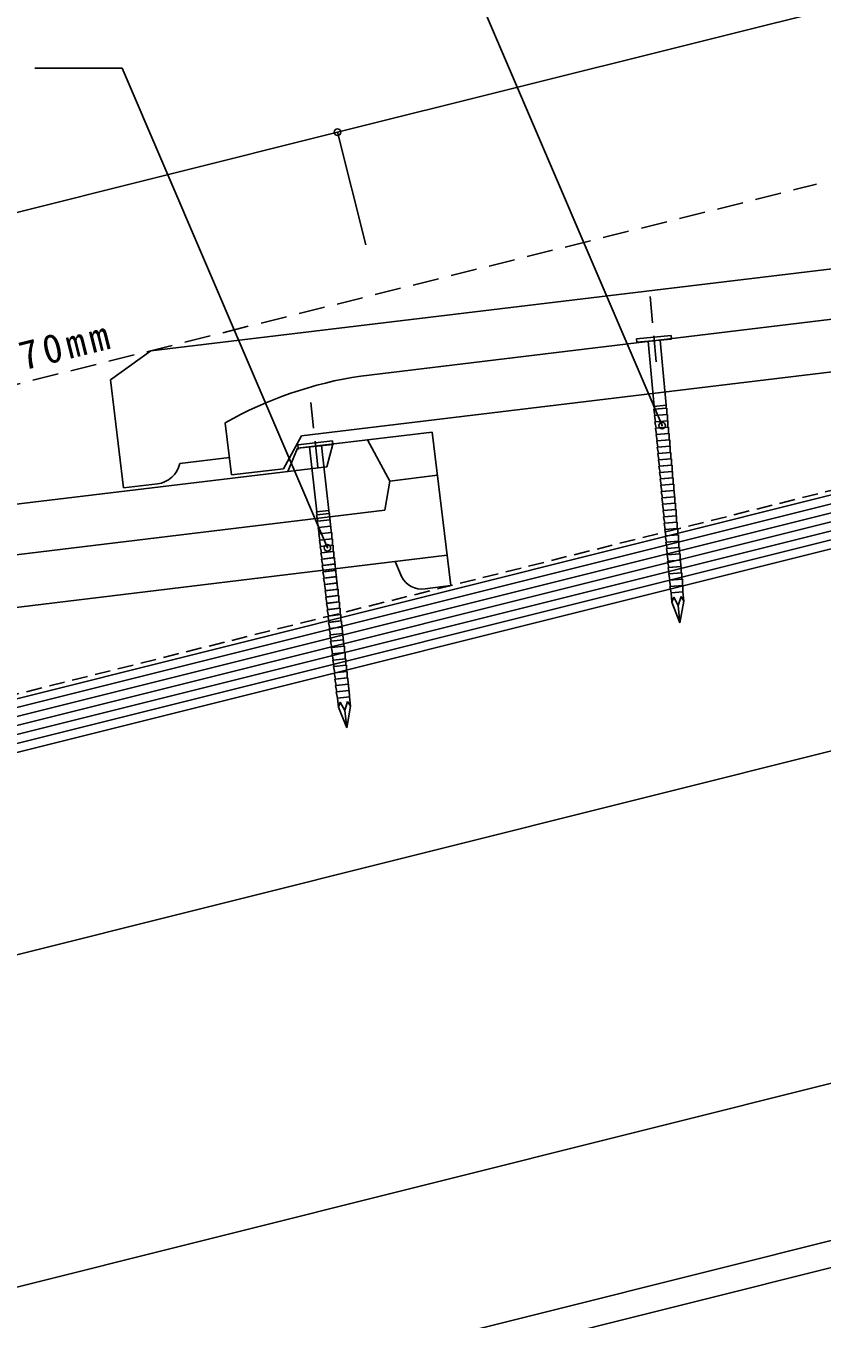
# Model space of a CAD drawing. Units: millimetres, scale not verified. Extents: x -601 to 601, y -426 to 425.
# Drawn here: x 69.2 to 252, y -51.3 to 245.5 of the extents above; entities that cross this region are included whole.
import ezdxf

# ---------------------------------------------------------------- set-up
doc = ezdxf.new("R2010")
doc.units = ezdxf.units.MM
doc.header["$LTSCALE"] = 3
doc.header["$PDMODE"] = 32
doc.header["$PDSIZE"] = 1.5
doc.linetypes.add('DASHED1', pattern=[1.8, 1.2, -0.6])
doc.linetypes.add('DASHED2', pattern=[3, 2, -1])
for name, color, linetype in [('0-1_野地板', 7, 'Continuous'), ('0-2_瓦', 7, 'Continuous'), ('0-3_釘', 4, 'Continuous'), ('0-7_文字', 7, 'Continuous'), ('0-8_寸法', 7, 'Continuous')]:
    doc.layers.add(name, color=color, linetype=linetype)
doc.styles.add('ＭＳ ゴシック', font='')
doc.styles.get('ＭＳ ゴシック').set_extended_font_data('MS Gothic')

msp = doc.modelspace()

# ---------------------------------------------------------------- linework, layer by layer
at = {"layer": '0-1_野地板', "color": 3, "linetype": 'DASHED1'}
msp.add_line((-318.351, -4.236), (500.127, 200.382), dxfattribs=at)
at = {"layer": '0-1_野地板'}
for p, q in [((-318.108, -5.206), (499.991, 199.318)), ((-315.198, -16.848), (498.364, 186.541)), ((-233.463, -42.799), (492.261, 138.631)), ((-215.516, -114.59), (482.224, 59.844)), ((-245.833, -158.246), (478.118, 22.74)), ((-244.378, -164.067), (476.663, 16.192))]:
    msp.add_line(p, q, dxfattribs=at)
at = {"layer": '0-1_野地板', "color": 4}
for p, q in [((-230.31, 14.682), (499.72, 197.188)), ((-229.825, 12.741), (499.449, 195.059)), ((-229.34, 10.801), (499.178, 192.93)), ((-228.855, 8.861), (498.906, 190.8)), ((-228.37, 6.921), (498.635, 188.671))]:
    msp.add_line(p, q, dxfattribs=at)
at = {"layer": '0-2_瓦'}
for p, q in [((380.792, 204.96), (97.833, 170.908)), ((394.08, 194.976), (146.063, 165.129)), ((408.42, 184.615), (132.412, 151.399)), ((213.438, 172.778), (213.383, 173.23)), ((97.833, 170.908), (88.562, 164.252)), ((88.562, 164.252), (91.548, 139.442)), ((114.93, 154.382), (114.936, 154.332)), ((114.936, 154.332), (116.37, 142.418)), ((132.412, 151.399), (128.284, 143.852)), ((162.46, 152.275), (131.51, 148.533)), ((162.46, 152.275), (166.721, 117.031)), ((129.306, 143.23), (131.51, 148.533)), ((131.684, 148.554), (131.72, 148.257)), ((139.626, 149.514), (138.241, 144.31)), ((152.74, 141.027), (147.569, 150.475)), ((115.892, 146.39), (104.488, 145.017)), ((138.241, 144.31), (-144.699, 110.105)), ((128.284, 143.852), (116.37, 142.418)), ((99.349, 140.381), (91.548, 139.442)), ((151.535, 134.334), (-96.466, 104.353)), ((165.881, 123.981), (-110.11, 90.616)), ((153.967, 122.54), (155.242, 119.514)), ((155.242, 119.514), (155.421, 119.088)), ((166.721, 117.031), (160.802, 116.316))]:
    msp.add_line(p, q, dxfattribs=at)
msp.add_lwpolyline([(163.66, 142.347), (152.74, 141.027), (151.535, 134.334)], dxfattribs=at)
for centre, radius, start, end in [((159.699, 75.156), 91, 98.61815, 119.46979), ((98.635, 146.338), 6, 276.83017, 347.28337), ((159.935, 121.24), 5, 205.48953, 279.99136)]:
    msp.add_arc(centre, radius, start, end, dxfattribs=at)
at = {"layer": '0-3_釘', "linetype": 'DASHED2'}
for p, q in [((213.823, 168.403), (212.371, 184.356)), ((136.195, 144.178), (134.426, 160.099))]:
    msp.add_line(p, q, dxfattribs=at)
at = {"layer": '0-3_釘'}
for p, q in [((217.294, 174.39), (209.327, 173.664)), ((209.4, 172.868), (209.327, 173.664)), ((217.367, 173.593), (209.4, 172.868)), ((212.014, 173.106), (213.374, 158.167)), ((214.753, 173.355), (216.112, 158.417)), ((217.367, 173.593), (217.294, 174.39)), ((216.297, 157.771), (213.309, 157.499)), ((213.566, 156.056), (213.309, 157.499)), ((216.305, 156.305), (216.297, 157.771)), ((216.429, 156.317), (213.442, 156.045)), ((213.698, 154.602), (213.442, 156.045)), ((216.305, 156.305), (213.566, 156.056)), ((216.562, 154.863), (213.574, 154.591)), ((213.831, 153.148), (213.574, 154.591)), ((216.437, 154.851), (213.698, 154.602)), ((216.437, 154.851), (216.429, 156.317)), ((216.569, 153.397), (216.562, 154.863)), ((216.694, 153.409), (213.706, 153.137)), ((213.963, 151.694), (213.706, 153.137)), ((216.569, 153.397), (213.831, 153.148)), ((216.826, 151.955), (213.839, 151.683)), ((214.095, 150.24), (213.839, 151.683)), ((216.702, 151.943), (213.963, 151.694)), ((216.702, 151.943), (216.694, 153.409)), ((216.834, 150.489), (216.826, 151.955)), ((139.547, 150.233), (131.596, 149.349)), ((131.684, 148.554), (131.596, 149.349)), ((139.635, 149.438), (131.684, 148.554)), ((134.293, 148.844), (135.95, 133.936)), ((137.026, 149.148), (138.684, 134.24)), ((139.635, 149.438), (139.547, 150.233)), ((216.959, 150.501), (213.971, 150.229)), ((214.228, 148.786), (213.971, 150.229)), ((216.834, 150.489), (214.095, 150.24)), ((217.091, 149.047), (214.103, 148.775)), ((214.36, 147.332), (214.103, 148.775)), ((216.966, 149.035), (214.228, 148.786)), ((216.966, 149.035), (216.959, 150.501)), ((217.099, 147.582), (217.091, 149.047)), ((217.223, 147.593), (214.236, 147.321)), ((214.492, 145.878), (214.236, 147.321)), ((217.099, 147.582), (214.36, 147.332)), ((217.356, 146.139), (214.368, 145.867)), ((214.625, 144.424), (214.368, 145.867)), ((217.231, 146.128), (214.492, 145.878)), ((217.231, 146.128), (217.223, 147.593)), ((217.363, 144.674), (217.356, 146.139)), ((217.488, 144.685), (214.5, 144.413)), ((214.757, 142.97), (214.5, 144.413)), ((217.363, 144.674), (214.625, 144.424)), ((217.62, 143.231), (214.633, 142.959)), ((214.889, 141.516), (214.633, 142.959)), ((217.496, 143.22), (214.757, 142.97)), ((217.496, 143.22), (217.488, 144.685)), ((217.628, 141.766), (217.62, 143.231)), ((217.753, 141.777), (214.765, 141.505)), ((215.022, 140.062), (214.765, 141.505)), ((217.628, 141.766), (214.889, 141.516)), ((217.885, 140.323), (214.897, 140.051)), ((215.154, 138.608), (214.897, 140.051)), ((217.76, 140.312), (215.022, 140.062)), ((217.76, 140.312), (217.753, 141.777)), ((217.893, 138.858), (217.885, 140.323)), ((218.017, 138.869), (215.03, 138.597)), ((215.287, 137.154), (215.03, 138.597)), ((217.893, 138.858), (215.154, 138.608)), ((218.15, 137.415), (215.162, 137.143)), ((215.419, 135.7), (215.162, 137.143)), ((218.025, 137.404), (215.287, 137.154)), ((218.025, 137.404), (218.017, 138.869)), ((218.158, 135.95), (218.15, 137.415)), ((138.881, 133.598), (135.899, 133.266)), ((138.918, 132.133), (138.881, 133.598)), ((218.282, 135.961), (215.294, 135.689)), ((215.551, 134.246), (215.294, 135.689)), ((218.158, 135.95), (215.419, 135.7)), ((218.414, 134.507), (215.427, 134.235)), ((215.684, 132.792), (215.427, 134.235)), ((218.29, 134.496), (215.551, 134.246)), ((218.29, 134.496), (218.282, 135.961)), ((218.422, 133.042), (218.414, 134.507)), ((136.185, 131.829), (135.899, 133.266)), ((139.042, 132.147), (136.06, 131.815)), ((136.346, 130.378), (136.06, 131.815)), ((138.918, 132.133), (136.185, 131.829)), ((139.203, 130.696), (136.222, 130.364)), ((139.079, 130.682), (136.346, 130.378)), ((139.079, 130.682), (139.042, 132.147)), ((139.241, 129.231), (139.203, 130.696)), ((218.547, 133.053), (215.559, 132.781)), ((215.816, 131.338), (215.559, 132.781)), ((218.422, 133.042), (215.684, 132.792)), ((218.679, 131.599), (215.691, 131.327)), ((215.948, 129.884), (215.691, 131.327)), ((218.555, 131.588), (215.816, 131.338)), ((218.555, 131.588), (218.547, 133.053)), ((218.687, 130.134), (218.679, 131.599)), ((136.507, 128.927), (136.222, 130.364)), ((139.365, 129.245), (136.383, 128.913)), ((136.669, 127.476), (136.383, 128.913)), ((139.241, 129.231), (136.507, 128.927)), ((139.526, 127.793), (136.544, 127.462)), ((139.402, 127.78), (136.669, 127.476)), ((139.402, 127.78), (139.365, 129.245)), ((139.563, 126.329), (139.526, 127.793)), ((218.811, 130.145), (215.824, 129.873)), ((216.081, 128.43), (215.824, 129.873)), ((218.687, 130.134), (215.948, 129.884)), ((218.944, 128.691), (215.956, 128.419)), ((216.213, 126.976), (215.956, 128.419)), ((218.819, 128.68), (216.081, 128.43)), ((218.819, 128.68), (218.811, 130.145)), ((218.952, 127.226), (218.944, 128.691)), ((136.83, 126.025), (136.544, 127.462)), ((139.687, 126.342), (136.706, 126.011)), ((136.991, 124.574), (136.706, 126.011)), ((139.563, 126.329), (136.83, 126.025)), ((139.849, 124.891), (136.867, 124.56)), ((139.724, 124.878), (136.991, 124.574)), ((139.724, 124.878), (139.687, 126.342)), ((139.886, 123.426), (139.849, 124.891)), ((219.076, 127.237), (216.088, 126.965)), ((216.345, 125.522), (216.088, 126.965)), ((218.952, 127.226), (216.213, 126.976)), ((219.209, 125.783), (216.221, 125.511)), ((216.478, 124.068), (216.221, 125.511)), ((219.084, 125.772), (216.345, 125.522)), ((219.084, 125.772), (219.076, 127.237)), ((219.216, 124.318), (219.209, 125.783)), ((137.153, 123.123), (136.867, 124.56)), ((140.01, 123.44), (137.028, 123.109)), ((137.314, 121.672), (137.028, 123.109)), ((139.886, 123.426), (137.153, 123.123)), ((140.171, 121.989), (137.19, 121.658)), ((140.047, 121.975), (137.314, 121.672)), ((140.047, 121.975), (140.01, 123.44)), ((140.208, 120.524), (140.171, 121.989)), ((219.341, 124.329), (216.353, 124.057)), ((216.61, 122.614), (216.353, 124.057)), ((219.216, 124.318), (216.478, 124.068)), ((219.473, 122.875), (216.486, 122.603)), ((216.742, 121.16), (216.486, 122.603)), ((219.349, 122.864), (216.61, 122.614)), ((219.349, 122.864), (219.341, 124.329)), ((219.481, 121.41), (219.473, 122.875)), ((137.475, 120.221), (137.19, 121.658)), ((140.333, 120.538), (137.351, 120.207)), ((137.636, 118.769), (137.351, 120.207)), ((140.208, 120.524), (137.475, 120.221)), ((140.494, 119.087), (137.512, 118.756)), ((137.798, 117.318), (137.512, 118.756)), ((140.37, 119.073), (137.636, 118.769)), ((140.37, 119.073), (140.333, 120.538)), ((140.531, 117.622), (140.494, 119.087)), ((219.606, 121.421), (216.618, 121.149)), ((216.875, 119.706), (216.618, 121.149)), ((219.481, 121.41), (216.742, 121.16)), ((219.738, 119.967), (216.75, 119.695)), ((217.007, 118.252), (216.75, 119.695)), ((219.613, 119.956), (216.875, 119.706)), ((219.613, 119.956), (219.606, 121.421)), ((219.746, 118.502), (219.738, 119.967)), ((140.655, 117.636), (137.673, 117.305)), ((137.959, 115.867), (137.673, 117.305)), ((140.531, 117.622), (137.798, 117.318)), ((140.816, 116.185), (137.835, 115.854)), ((138.12, 114.416), (137.835, 115.854)), ((140.692, 116.171), (137.959, 115.867)), ((140.692, 116.171), (140.655, 117.636)), ((140.854, 114.72), (140.816, 116.185)), ((219.87, 118.513), (216.883, 118.241)), ((217.139, 116.798), (216.883, 118.241)), ((219.746, 118.502), (217.007, 118.252)), ((220.003, 117.059), (217.015, 116.787)), ((217.272, 115.344), (217.015, 116.787)), ((219.878, 117.048), (217.139, 116.798)), ((219.878, 117.048), (219.87, 118.513)), ((220.01, 115.594), (220.003, 117.059)), ((140.978, 114.734), (137.996, 114.402)), ((138.282, 112.965), (137.996, 114.402)), ((140.854, 114.72), (138.12, 114.416)), ((141.139, 113.283), (138.157, 112.951)), ((138.443, 111.514), (138.157, 112.951)), ((141.015, 113.269), (138.282, 112.965)), ((141.015, 113.269), (140.978, 114.734)), ((141.176, 111.818), (141.139, 113.283)), ((220.01, 115.594), (217.272, 115.344)), ((217.272, 115.344), (217.464, 113.234)), ((217.885, 114.396), (217.464, 113.234)), ((219.276, 108.498), (217.464, 113.234)), ((219.276, 108.498), (220.203, 113.483)), ((219.578, 114.55), (220.203, 113.483)), ((220.01, 115.594), (220.203, 113.483)), ((141.3, 111.832), (138.319, 111.5)), ((138.604, 110.063), (138.319, 111.5)), ((141.176, 111.818), (138.443, 111.514)), ((141.462, 110.381), (138.48, 110.049)), ((138.766, 108.612), (138.48, 110.049)), ((141.337, 110.367), (138.604, 110.063)), ((141.337, 110.367), (141.3, 111.832)), ((141.499, 108.916), (141.462, 110.381)), ((219.276, 108.498), (218.911, 112.499)), ((141.623, 108.93), (138.641, 108.598)), ((138.927, 107.161), (138.641, 108.598)), ((141.499, 108.916), (138.766, 108.612)), ((141.784, 107.479), (138.803, 107.147)), ((139.088, 105.71), (138.803, 107.147)), ((141.66, 107.465), (138.927, 107.161)), ((141.66, 107.465), (141.623, 108.93)), ((141.821, 106.014), (141.784, 107.479)), ((141.946, 106.028), (138.964, 105.696)), ((139.249, 104.259), (138.964, 105.696)), ((141.821, 106.014), (139.088, 105.71)), ((142.107, 104.577), (139.125, 104.245)), ((139.411, 102.808), (139.125, 104.245)), ((141.983, 104.563), (139.249, 104.259)), ((141.983, 104.563), (141.946, 106.028)), ((142.144, 103.112), (142.107, 104.577)), ((142.268, 103.125), (139.287, 102.794)), ((139.572, 101.357), (139.287, 102.794)), ((142.144, 103.112), (139.411, 102.808)), ((142.43, 101.674), (139.448, 101.343)), ((139.733, 99.906), (139.448, 101.343)), ((142.305, 101.661), (139.572, 101.357)), ((142.305, 101.661), (142.268, 103.125)), ((142.467, 100.21), (142.43, 101.674)), ((142.591, 100.223), (139.609, 99.892)), ((139.895, 98.455), (139.609, 99.892)), ((142.467, 100.21), (139.733, 99.906)), ((142.752, 98.772), (139.77, 98.441)), ((140.056, 97.004), (139.77, 98.441)), ((142.628, 98.758), (139.895, 98.455)), ((142.628, 98.758), (142.591, 100.223)), ((142.789, 97.307), (142.752, 98.772)), ((142.913, 97.321), (139.932, 96.99)), ((140.217, 95.552), (139.932, 96.99)), ((142.789, 97.307), (140.056, 97.004)), ((143.075, 95.87), (140.093, 95.539)), ((140.379, 94.101), (140.093, 95.539)), ((142.95, 95.856), (140.217, 95.552)), ((142.95, 95.856), (142.913, 97.321)), ((143.112, 94.405), (143.075, 95.87)), ((143.236, 94.419), (140.254, 94.088)), ((140.54, 92.65), (140.254, 94.088)), ((143.112, 94.405), (140.379, 94.101)), ((143.397, 92.968), (140.416, 92.637)), ((140.701, 91.199), (140.416, 92.637)), ((143.273, 92.954), (140.54, 92.65)), ((143.273, 92.954), (143.236, 94.419)), ((143.434, 91.503), (143.397, 92.968)), ((143.434, 91.503), (140.701, 91.199)), ((140.701, 91.199), (140.935, 89.093)), ((141.334, 90.263), (140.935, 89.093)), ((142.841, 84.394), (140.935, 89.093)), ((142.841, 84.394), (143.668, 89.397)), ((143.023, 90.451), (143.668, 89.397)), ((143.434, 91.503), (143.668, 89.397)), ((142.841, 84.394), (142.397, 88.387))]:
    msp.add_line(p, q, dxfattribs=at)
for points in [[(216.172, 157.76), (216.169, 158.422), (213.318, 158.162)], [(216.172, 157.76), (213.434, 157.51), (213.318, 158.162)], [(138.757, 133.584), (138.74, 134.246), (135.894, 133.93)], [(138.757, 133.584), (136.023, 133.28), (135.894, 133.93)], [(217.885, 114.396), (218.911, 112.499), (219.578, 114.55)], [(141.334, 90.263), (142.397, 88.387), (143.023, 90.451)]]:
    msp.add_lwpolyline(points, dxfattribs=at)
at = {"layer": '0-7_文字'}
for p, q in [((215.209, 153.746), (161.191, 279.857)), ((91.238, 235.747), (71.238, 235.747)), ((138.372, 125.706), (91.238, 235.747))]:
    msp.add_line(p, q, dxfattribs=at)
at = {"layer": '0-7_文字', "linetype": 'DASHED2'}
msp.add_line((-121.341, 116.14), (250.627, 209.131), dxfattribs=at)
at = {"layer": '0-7_文字'}
for p in [(215.209, 153.746), (138.372, 125.706)]:
    msp.add_point(p, dxfattribs=at)
at = {"layer": '0-8_寸法'}
msp.add_line((140.711, 221.074), (-101.825, 160.44), dxfattribs=at)
msp.add_lwpolyline([(147.178, 195.207), (140.711, 221.074), (383.246, 281.707)], dxfattribs=at)
msp.add_point((140.711, 221.074), dxfattribs=at)

# ---------------------------------------------------------------- texts
at = {"layer": '0-7_文字', "insert": (4.795, 149.778), "char_height": 6.598, "attachment_point": 7, "rotation": 14.036, "style": 'ＭＳ ゴシック'}
msp.add_mtext('\\T1.22;瓦重ねライン70mm', dxfattribs=at)

doc.saveas('drawing.dxf')
